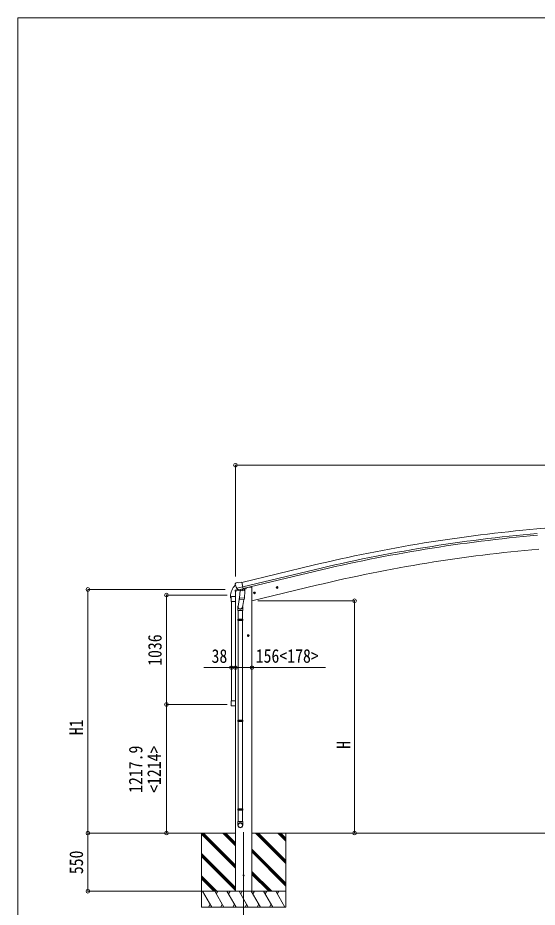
# Model space of a CAD drawing. Units: millimetres at full size, sheet at 1:35. Extents: x -9783 to 9892, y -6828 to 6752.
# Drawn here: x -9783 to -4867, y -1671 to 6752 of the extents above; entities that cross this region are included whole.
import ezdxf
from ezdxf.enums import TextEntityAlignment as Align

# ---------------------------------------------------------------- set-up
doc = ezdxf.new("R2010")
doc.units = ezdxf.units.MM
doc.header["$LTSCALE"] = 35
doc.header["$PDMODE"] = 32
doc.header["$PDSIZE"] = 35
for name, color, linetype, lineweight in [('0-0_0', 7, 'Continuous', 9), ('0-1_本体', 4, 'Continuous', 9), ('0-2_部品', 7, 'Continuous', 9), ('0-8_PARTS2', 2, 'Continuous', 9), ('0-A_寸法', 6, 'Continuous', 9), ('1-0_FRAME', 6, 'Continuous', 9), ('1-1_GLASS', 4, 'Continuous', 9), ('1-2_GLASS_SEAL', 7, 'Continuous', 9), ('1-A', 6, 'Continuous', 9), ('F-0_240', 7, 'Continuous', 9)]:
    doc.layers.add(name, color=color, linetype=linetype, lineweight=lineweight)
doc.styles.add('ＭＳ ゴシック', font='')
doc.styles.get('ＭＳ ゴシック').set_extended_font_data('MS Gothic')

msp = doc.modelspace()

# ---------------------------------------------------------------- linework, layer by layer
at = {"layer": '0-0_0'}
for p, q in [((-7722.94, -968.88), (-8121.61, -968.88)), ((-8044.69, -968.88), (-8044.69, -1668.88)), ((-7722.44, -1300.64), (-8044.69, -978.39)), ((-7722.44, -1286.5), (-8040.05, -968.89)), ((-7722.44, -1272.36), (-8025.91, -968.89)), ((-7722.44, -1088.51), (-7842.07, -968.88)), ((-7722.44, -1074.37), (-7827.93, -968.88)), ((-7722.44, -1060.23), (-7813.79, -968.88)), ((-7566.94, -968.88), (-697.97, -968.88)), ((-7244.69, -1257.89), (-7533.7, -968.88)), ((-7244.69, -1243.75), (-7519.56, -968.88)), ((-7244.69, -1229.61), (-7505.42, -968.88)), ((-7244.69, -1045.76), (-7321.57, -968.88)), ((-7244.69, -1031.62), (-7307.43, -968.88)), ((-7293.28, -968.89), (-7293.29, -968.88)), ((-7244.69, -1017.47), (-7293.27, -968.89)), ((-7244.69, -968.88), (-7244.69, -1668.88)), ((-7722.44, -1484.49), (-8044.69, -1162.24)), ((-7722.44, -1498.63), (-8044.69, -1176.38)), ((-7244.69, -1441.74), (-7566.94, -1119.49)), ((-7244.69, -1455.88), (-7566.94, -1133.63)), ((-7244.69, -1470.02), (-7566.94, -1147.77)), ((-7722.44, -1512.77), (-8044.69, -1190.52)), ((-7379.68, -1518.88), (-7566.94, -1331.62)), ((-7393.82, -1518.88), (-7566.94, -1345.76)), ((-7900.18, -1518.88), (-8044.69, -1374.37)), ((-7914.32, -1518.88), (-8044.69, -1388.51)), ((-7928.46, -1518.88), (-8044.69, -1402.65)), ((-7407.96, -1518.88), (-7566.94, -1359.9)), ((-8044.69, -1518.88), (-7244.69, -1518.88)), ((-7947.8, -1668.88), (-8034.4, -1518.88)), ((-7832.33, -1668.88), (-7918.93, -1518.88)), ((-7888.93, -1518.88), (-7903.93, -1544.86)), ((-7716.86, -1668.88), (-7803.46, -1518.88)), ((-7788.46, -1544.86), (-7773.46, -1518.88)), ((-7601.39, -1668.88), (-7687.99, -1518.88)), ((-7672.99, -1544.86), (-7657.99, -1518.88)), ((-7485.92, -1668.88), (-7572.52, -1518.88)), ((-7557.52, -1544.86), (-7542.52, -1518.88)), ((-7370.45, -1668.88), (-7457.05, -1518.88)), ((-7442.05, -1544.86), (-7427.05, -1518.88)), ((-7254.98, -1668.88), (-7341.58, -1518.88)), ((-7326.58, -1544.86), (-7311.58, -1518.88)), ((-7244.69, -1668.88), (-8044.69, -1668.88)), ((-7962.8, -1642.9), (-7977.8, -1668.88)), ((-7847.33, -1642.9), (-7862.33, -1668.88)), ((-7731.86, -1642.9), (-7746.86, -1668.88)), ((-7616.39, -1642.9), (-7631.39, -1668.88)), ((-7500.92, -1642.9), (-7515.92, -1668.88)), ((-7385.45, -1642.9), (-7400.44, -1668.88))]:
    msp.add_line(p, q, dxfattribs=at)
at = {"layer": '0-1_本体'}
for p, q in [((-4178.91, 1971.5), (-4870.32, 1911.27)), ((-7662.92, 1405.35), (-6987.23, 1567.3)), ((-7652.84, 1363.37), (-6977.17, 1525.32)), ((-7648.91, 1347.01), (-6973.25, 1508.96)), ((-7567.44, 1231.12), (-6956.63, 1377.76)), ((-7567.1, 1361.12), (-7567.1, -1518.88)), ((-7723.1, 1322.15), (-7723.1, -1518.88))]:
    msp.add_line(p, q, dxfattribs=at)
msp.add_lwpolyline([(-7567.1, 1361.12), (-7587.1, 1361.12), (-7620.95, 1353)], dxfattribs=at)
for centre, radius, start, end in [((-3614.48, -12503.95), 14469.82, 94.97901, 103.47901), ((-3614.48, -12503.95), 14426.65, 94.97901, 103.47901), ((-3614.48, -12503.95), 14409.82, 94.97901, 103.47901), ((-3597.06, -12617.05), 14392.42, 95.00113, 103.49889)]:
    msp.add_arc(centre, radius, start, end, dxfattribs=at)
at = {"layer": '0-2_部品'}
for p, q in [((-7724.37, 1389.75), (-7724.1, 1388.6)), ((-7724.37, 1389.75), (-7724.1, 1388.6)), ((-7720.16, 1398.33), (-7724.01, 1392.03)), ((-7720.16, 1398.33), (-7724.01, 1392.03)), ((-7717.06, 1400.58), (-7703.88, 1403.74)), ((-7717.06, 1400.58), (-7703.88, 1403.74)), ((-7710.32, 1349.44), (-7652.81, 1363.25)), ((-7710.32, 1349.44), (-7652.81, 1363.25)), ((-7693.47, 1334.53), (-7709.85, 1349.03)), ((-7693.47, 1334.53), (-7709.85, 1349.03)), ((-7689.32, 1401.06), (-7702.58, 1403.76)), ((-7689.32, 1401.06), (-7702.58, 1403.76)), ((-7689.32, 1401.06), (-7663.39, 1407.29)), ((-7689.32, 1401.06), (-7663.39, 1407.29)), ((-7620.95, 1353.78), (-7620.95, 1350.46)), ((-7620.95, 1353.78), (-7620.95, 1350.46)), ((-7338.64, 1355.06), (-7319.19, 1359.73)), ((-7338.64, 1355.06), (-7319.19, 1359.73)), ((-7334.08, 1362.84), (-7336.21, 1355.64)), ((-7334.08, 1362.84), (-7336.21, 1355.64)), ((-7326.78, 1364.59), (-7334.08, 1362.84)), ((-7326.78, 1364.59), (-7334.08, 1362.84)), ((-7326.58, 1347.67), (-7331.25, 1367.12)), ((-7326.58, 1347.67), (-7331.25, 1367.12)), ((-7321.61, 1359.15), (-7326.78, 1364.59)), ((-7321.61, 1359.15), (-7326.78, 1364.59)), ((-7323.75, 1351.95), (-7321.61, 1359.15)), ((-7323.75, 1351.95), (-7321.61, 1359.15)), ((-7725.5, 1321.42), (-7682.8, 1331.67)), ((-7725.5, 1321.42), (-7682.8, 1331.67)), ((-7725.5, 1328.31), (-7725.5, 1321.42)), ((-7725.5, 1328.31), (-7725.5, 1321.42)), ((-7697, 1337.52), (-7723.2, 1331.23)), ((-7697, 1337.52), (-7723.2, 1331.23)), ((-7683.27, 1265.13), (-7697.79, 1177.36)), ((-7683.27, 1265.13), (-7697.79, 1177.36)), ((-7690.76, 1333.97), (-7683.24, 1335.77)), ((-7690.76, 1333.97), (-7683.24, 1335.77)), ((-7689.92, 1334.07), (-7688.39, 1334.44)), ((-7689.92, 1334.07), (-7688.39, 1334.44)), ((-7688.39, 1334.44), (-7651.69, 1343.25)), ((-7688.39, 1334.44), (-7651.69, 1343.25)), ((-7686.55, 1334.21), (-7686.61, 1333.47)), ((-7686.55, 1334.21), (-7686.61, 1333.47)), ((-7685.85, 1332.43), (-7660.04, 1325.99)), ((-7685.85, 1332.43), (-7660.04, 1325.99)), ((-7678.93, 1327.08), (-7683.61, 1260.25)), ((-7678.93, 1327.08), (-7683.61, 1260.25)), ((-7633.24, 1323.89), (-7678.93, 1327.08)), ((-7633.24, 1323.89), (-7678.93, 1327.08)), ((-7677.16, 1330.26), (-7677.39, 1326.98)), ((-7677.16, 1330.26), (-7677.39, 1326.98)), ((-7657.64, 1341.43), (-7658.66, 1326.82)), ((-7657.64, 1341.43), (-7658.66, 1326.82)), ((-7651.69, 1343.25), (-7650.16, 1343.62)), ((-7651.69, 1343.25), (-7650.16, 1343.62)), ((-7648.61, 1345.72), (-7647.66, 1345.66)), ((-7648.61, 1345.72), (-7647.66, 1345.66)), ((-7647.66, 1345.66), (-7634.35, 1330.34)), ((-7647.66, 1345.66), (-7634.35, 1330.34)), ((-7643.67, 1341.06), (-7624.78, 1345.6)), ((-7643.67, 1341.06), (-7624.78, 1345.6)), ((-7637.92, 1257.05), (-7633.24, 1323.89)), ((-7637.92, 1257.05), (-7633.24, 1323.89)), ((-7634.35, 1330.34), (-7634.79, 1324)), ((-7634.35, 1330.34), (-7634.79, 1324)), ((-7552.46, 1303.31), (-7533.02, 1307.98)), ((-7552.46, 1303.31), (-7533.02, 1307.98)), ((-7547.91, 1311.09), (-7550.04, 1303.89)), ((-7547.91, 1311.09), (-7550.04, 1303.89)), ((-7540.61, 1312.84), (-7547.91, 1311.09)), ((-7540.61, 1312.84), (-7547.91, 1311.09)), ((-7540.41, 1295.92), (-7545.07, 1315.37)), ((-7540.41, 1295.92), (-7545.07, 1315.37)), ((-7535.44, 1307.4), (-7540.61, 1312.84)), ((-7535.44, 1307.4), (-7540.61, 1312.84)), ((-7537.57, 1300.2), (-7535.44, 1307.4)), ((-7537.57, 1300.2), (-7535.44, 1307.4)), ((-7684.47, 1247.78), (-7683.59, 1260.25)), ((-7684.47, 1247.78), (-7683.59, 1260.25)), ((-7684.07, 1246.42), (-7684.07, 1246.42)), ((-7684.07, 1246.42), (-7684.07, 1246.42)), ((-7637.92, 1257.05), (-7683.61, 1260.25)), ((-7637.92, 1257.05), (-7683.61, 1260.25)), ((-7682.62, 1245.64), (-7640.93, 1242.73)), ((-7682.62, 1245.64), (-7640.93, 1242.73)), ((-7644.44, 1242.97), (-7657.08, 1168.04)), ((-7644.44, 1242.97), (-7657.08, 1168.04)), ((-7637.93, 1257.05), (-7638.82, 1244.36)), ((-7637.93, 1257.05), (-7638.82, 1244.36)), ((-7699.94, 1140.2), (-7699.94, 1174.55)), ((-7699.94, 1140.2), (-7699.94, 1174.55)), ((-7653.94, 1140.2), (-7699.94, 1140.2)), ((-7653.94, 1140.2), (-7699.94, 1140.2)), ((-7697.94, 1140.2), (-7697.94, 1057.68)), ((-7697.94, 1140.2), (-7697.94, 1057.68)), ((-7655.94, 1140.2), (-7655.94, 1057.68)), ((-7655.94, 1140.2), (-7655.94, 1057.68)), ((-7653.94, 1174.86), (-7653.94, 1140.2)), ((-7653.94, 1174.86), (-7653.94, 1140.2)), ((-7699.94, 1055.68), (-7698.94, 1057.68)), ((-7699.94, 1055.68), (-7698.94, 1057.68)), ((-7653.94, 1055.68), (-7699.94, 1055.68)), ((-7653.94, 1055.68), (-7699.94, 1055.68)), ((-7653.94, 1047.68), (-7699.94, 1047.68)), ((-7653.94, 1047.68), (-7699.94, 1047.68)), ((-7654.94, 1057.68), (-7698.94, 1057.68)), ((-7654.94, 1057.68), (-7698.94, 1057.68)), ((-7654.94, 1045.68), (-7698.94, 1045.68)), ((-7654.94, 1045.68), (-7698.94, 1045.68)), ((-7697.94, 1045.68), (-7697.94, 101.49)), ((-7697.94, 1045.68), (-7697.94, 101.49)), ((-7655.94, 1045.68), (-7655.94, 101.49)), ((-7655.94, 1045.68), (-7655.94, 101.49)), ((-7653.94, 1055.68), (-7654.94, 1057.68)), ((-7653.94, 1055.68), (-7654.94, 1057.68)), ((-7653.94, 1047.68), (-7654.94, 1045.68)), ((-7653.94, 1047.68), (-7654.94, 1045.68)), ((-7653.94, 1055.68), (-7653.94, 1047.68)), ((-7653.94, 1055.68), (-7653.94, 1047.68)), ((-7591.44, 901.62), (-7611.44, 901.62)), ((-7591.44, 901.62), (-7611.44, 901.62)), ((-7601.44, 909.13), (-7607.94, 905.37)), ((-7601.44, 909.13), (-7607.94, 905.37)), ((-7607.94, 905.37), (-7607.94, 897.87)), ((-7607.94, 905.37), (-7607.94, 897.87)), ((-7607.94, 897.87), (-7601.44, 894.11)), ((-7607.94, 897.87), (-7601.44, 894.11)), ((-7601.44, 891.62), (-7601.44, 911.62)), ((-7601.44, 891.62), (-7601.44, 911.62)), ((-7594.94, 905.37), (-7601.44, 909.13)), ((-7594.94, 905.37), (-7601.44, 909.13)), ((-7699.94, 99.49), (-7698.94, 101.49)), ((-7699.94, 99.49), (-7698.94, 101.49)), ((-7653.94, 99.49), (-7699.94, 99.49)), ((-7653.94, 99.49), (-7699.94, 99.49)), ((-7653.94, 91.49), (-7699.94, 91.49)), ((-7653.94, 91.49), (-7699.94, 91.49)), ((-7654.94, 101.49), (-7698.94, 101.49)), ((-7654.94, 101.49), (-7698.94, 101.49)), ((-7654.94, 89.49), (-7698.94, 89.49)), ((-7654.94, 89.49), (-7698.94, 89.49)), ((-7697.94, 89.49), (-7697.94, -738.43)), ((-7697.94, 89.49), (-7697.94, -738.43)), ((-7655.94, 89.49), (-7655.94, -738.43)), ((-7655.94, 89.49), (-7655.94, -738.43)), ((-7653.94, 99.49), (-7654.94, 101.49)), ((-7653.94, 99.49), (-7654.94, 101.49)), ((-7653.94, 91.49), (-7654.94, 89.49)), ((-7653.94, 91.49), (-7654.94, 89.49)), ((-7653.94, 99.49), (-7653.94, 91.49)), ((-7653.94, 99.49), (-7653.94, 91.49)), ((-7699.94, -740.43), (-7698.94, -738.43)), ((-7699.94, -740.43), (-7698.94, -738.43)), ((-7653.94, -740.43), (-7699.94, -740.43)), ((-7653.94, -740.43), (-7699.94, -740.43)), ((-7653.94, -748.43), (-7699.94, -748.43)), ((-7653.94, -748.43), (-7699.94, -748.43)), ((-7654.94, -738.43), (-7698.94, -738.43)), ((-7654.94, -738.43), (-7698.94, -738.43)), ((-7654.94, -750.43), (-7698.94, -750.43)), ((-7654.94, -750.43), (-7698.94, -750.43)), ((-7697.94, -750.43), (-7697.94, -860.43)), ((-7697.94, -750.43), (-7697.94, -860.43)), ((-7655.94, -750.43), (-7655.94, -860.43)), ((-7655.94, -750.43), (-7655.94, -860.43)), ((-7653.94, -740.43), (-7654.94, -738.43)), ((-7653.94, -740.43), (-7654.94, -738.43)), ((-7653.94, -748.43), (-7654.94, -750.43)), ((-7653.94, -748.43), (-7654.94, -750.43)), ((-7653.94, -740.43), (-7653.94, -748.43)), ((-7653.94, -740.43), (-7653.94, -748.43)), ((-7699.94, -894.58), (-7699.94, -860.43)), ((-7653.94, -860.43), (-7699.94, -860.43)), ((-7699.94, -894.58), (-7699.94, -860.43)), ((-7653.94, -860.43), (-7699.94, -860.43)), ((-7653.94, -894.58), (-7653.94, -860.43)), ((-7653.94, -894.58), (-7653.94, -860.43))]:
    msp.add_line(p, q, dxfattribs=at)
for points in [[(-7710.59, 1350.02), (-7710, 1349.18), (-7709.85, 1349.03)], [(-7710.59, 1350.02), (-7710, 1349.18), (-7709.85, 1349.03)], [(-7657.96, 1341.84), (-7648.23, 1344.18), (-7663.39, 1407.29)], [(-7657.96, 1341.84), (-7648.23, 1344.18), (-7663.39, 1407.29)], [(-7336.21, 1355.64), (-7331.04, 1350.2), (-7323.75, 1351.95)], [(-7336.21, 1355.64), (-7331.04, 1350.2), (-7323.75, 1351.95)], [(-7657.96, 1341.84), (-7658.19, 1341.69), (-7682.96, 1335.74), (-7683.24, 1335.77)], [(-7657.96, 1341.84), (-7658.19, 1341.69), (-7682.96, 1335.74), (-7683.24, 1335.77)], [(-7550.04, 1303.89), (-7544.87, 1298.45), (-7537.57, 1300.2)], [(-7550.04, 1303.89), (-7544.87, 1298.45), (-7537.57, 1300.2)], [(-7699.94, 1055.68), (-7699.94, 1047.68), (-7698.94, 1045.68)], [(-7699.94, 1055.68), (-7699.94, 1047.68), (-7698.94, 1045.68)], [(-7601.44, 894.11), (-7594.94, 897.87), (-7594.94, 905.37)], [(-7601.44, 894.11), (-7594.94, 897.87), (-7594.94, 905.37)], [(-7699.94, 99.49), (-7699.94, 91.49), (-7698.94, 89.49)], [(-7699.94, 99.49), (-7699.94, 91.49), (-7698.94, 89.49)], [(-7699.94, -740.43), (-7699.94, -748.43), (-7698.94, -750.43)], [(-7699.94, -740.43), (-7699.94, -748.43), (-7698.94, -750.43)]]:
    msp.add_lwpolyline(points, dxfattribs=at)
for centre, radius in [((-7328.91, 1357.39), 8.5), ((-7328.91, 1357.39), 8.5), ((-7328.91, 1357.39), 7.7), ((-7328.91, 1357.39), 7.7), ((-7328.91, 1357.39), 6.5), ((-7328.91, 1357.39), 6.5), ((-7542.74, 1305.64), 8.5), ((-7542.74, 1305.64), 8.5), ((-7542.74, 1305.64), 7.7), ((-7542.74, 1305.64), 7.7), ((-7542.74, 1305.64), 6.5), ((-7542.74, 1305.64), 6.5), ((-7601.44, 901.62), 8.5), ((-7601.44, 901.62), 8.5), ((-7601.44, 901.62), 7.7), ((-7601.44, 901.62), 7.7), ((-7601.44, 901.62), 6.5), ((-7601.44, 901.62), 6.5)]:
    msp.add_circle(centre, radius, dxfattribs=at)
at = {"layer": '0-2_部品', "color": 4}
msp.add_circle((-7645.19, -1368.88), 4.5, dxfattribs=at)
msp.add_circle((-7645.19, -1368.88), 4.5, dxfattribs=at)
at = {"layer": '0-2_部品'}
for centre, radius, start, end in [((-7527.29, 1435.85), 202.4, 193.5, 205.09125), ((-7527.29, 1435.85), 202.4, 193.5, 205.09125), ((-7715.89, 1395.71), 5, 103.5, 148.5), ((-7715.89, 1395.71), 5, 103.5, 148.5), ((-7703.18, 1400.82), 3, 78.5, 103.5), ((-7703.18, 1400.82), 3, 78.5, 103.5), ((-7625.95, 1350.46), 5, 283.5, 0), ((-7625.95, 1350.46), 5, 283.5, 0), ((-7722.5, 1328.31), 3, 103.5, 180), ((-7722.5, 1328.31), 3, 103.5, 180), ((-7690.04, 1334.56), 0.5, 248.23754, 283.5), ((-7690.04, 1334.56), 0.5, 248.23754, 283.5), ((-7687.05, 1334.25), 0.5, 356, 103.5), ((-7687.05, 1334.25), 0.5, 356, 103.5), ((-7685.61, 1333.4), 1, 176, 256), ((-7685.61, 1333.4), 1, 176, 256), ((-7659.68, 1326.97), 1.03, 250.03897, 351.96569), ((-7659.68, 1326.97), 1.03, 250.03897, 351.96569), ((-7657.04, 1341.35), 0.604, 100.59842, 172.20595), ((-7657.04, 1341.35), 0.604, 100.59842, 172.20595), ((-7650.28, 1344.11), 0.5, 283.5, 318.76246), ((-7650.28, 1344.11), 0.5, 283.5, 318.76246), ((-7682.52, 1247.61), 1.95, 175.04017, 217.47766), ((-7682.52, 1247.61), 1.95, 175.04017, 217.47766), ((-7682.48, 1247.64), 2, 217.40962, 266), ((-7682.48, 1247.64), 2, 217.40962, 266), ((-7640.79, 1244.72), 2, 266, 349.46843), ((-7640.79, 1244.72), 2, 266, 349.46843)]:
    msp.add_arc(centre, radius, start, end, dxfattribs=at)
for centre, major_axis, ratio, start_param, end_param in [((-7721.45, 1390.46), (-1.57, -2.57), 0.99628, 4.712389, 5.4996506), ((-7721.45, 1390.46), (-1.57, -2.57), 0.99628, 4.712389, 5.4996506), ((-7691.48, 1336.79), (-0.73, -2.92), 0.997631, 5.8041905, 6.6006116), ((-7691.48, 1336.79), (-0.73, -2.92), 0.997631, 5.8041905, 6.6006116), ((-7691.42, 1337.02), (2.63, 3.16), 0.650902, 4.0958226, 4.1686332), ((-7691.42, 1337.02), (2.63, 3.16), 0.650902, 4.0958226, 4.1686332), ((-7691.46, 1336.89), (-0.73, -2.92), 0.997631, 0.3902369, 0.4789948), ((-7691.46, 1336.89), (-0.73, -2.92), 0.997631, 0.3902369, 0.4789948), ((-7676.94, 1174.86), (23, 0), 0.996195, 2.5560258, 6.5663028), ((-7676.94, 1174.86), (23, 0), 0.996195, 2.5560258, 6.5663028), ((-7676.94, 1174.86), (21, 0), 0.996195, 2.9349147, 5.9512394), ((-7676.94, 1174.86), (21, 0), 0.996195, 2.9349147, 5.9512394), ((-7676.94, -892.83), (-23, 0), 0.996195, 3.1415927, 6.2831853), ((-7676.94, -892.83), (-23, 0), 0.996195, 3.1415927, 6.2831853), ((-7676.94, -894.58), (-23, 0), 0.996195, 3.1415927, 6.2831853), ((-7676.94, -894.58), (-23, 0), 0.996195, 3.1415927, 6.2831853), ((-7676.94, -894.58), (0, -23.43), 0.981806, 4.712389, 7.8539816), ((-7676.94, -894.58), (0, -23.43), 0.981806, 4.712389, 7.8539816)]:
    msp.add_ellipse(centre, major_axis=major_axis, ratio=ratio, start_param=start_param, end_param=end_param, dxfattribs=at)
msp.add_ellipse((-7676.94, -894.58), major_axis=(21, 0), ratio=0.996195, dxfattribs=at)
msp.add_ellipse((-7676.94, -894.58), major_axis=(21, 0), ratio=0.996195, dxfattribs=at)
at = {"layer": '0-8_PARTS2'}
msp.add_line((-7645.19, -959.67), (-7645.19, -1809.91), dxfattribs=at)
at = {"layer": '0-A_寸法'}
for p, q in [((-7723.1, 2515.02), (-7723.1, 1460.2)), ((-541.1, 2515.02), (-7723.1, 2515.02)), ((-9118.77, 1337.87), (-7820.52, 1337.87)), ((-9118.77, -968.88), (-9118.77, 1337.87)), ((-8375.97, 1284.98), (-8375.97, 248.98)), ((-6595.62, 1231.12), (-7512.45, 1231.12)), ((-6595.62, -968.88), (-6595.62, 1231.12)), ((-7723.1, 597.89), (-7567.1, 597.89)), ((-7567.1, 597.89), (-6870.95, 597.89)), ((-9118.77, -968.88), (-8263.38, -968.88)), ((-9118.77, -1518.88), (-9118.77, -968.88)), ((-6595.62, -968.88), (-7038.48, -968.88)), ((-9118.77, -1518.88), (-8044.69, -1518.88))]:
    msp.add_line(p, q, dxfattribs=at)
for p in [(-7723.1, 2515.02), (-9118.77, 1337.87), (-6595.62, 1231.12), (-7723.1, 597.89), (-7567.1, 597.89), (-9118.77, -968.88), (-6595.62, -968.88), (-9118.77, -1518.88)]:
    msp.add_point(p, dxfattribs=at)
at = {"layer": '1-0_FRAME'}
for p, q in [((-8375.97, 1284.98), (-7802.43, 1284.98)), ((-7723.1, 597.89), (-8023.1, 597.89)), ((-8375.97, 248.98), (-7802.43, 248.98)), ((-8375.97, -968.88), (-7802.43, -968.88))]:
    msp.add_line(p, q, dxfattribs=at)
for p in [(-8375.97, 1284.98), (-7761.13, 597.89), (-7723.1, 597.89), (-8375.97, 248.98), (-8375.97, -968.88)]:
    msp.add_point(p, dxfattribs=at)
at = {"layer": '1-1_GLASS'}
for p, q in [((-7761.11, 1223.08), (-7761.11, 284.08)), ((-7723.1, 1223.08), (-7723.1, 1092.03)), ((-7723.1, 284.08), (-7723.1, 1092.03))]:
    msp.add_line(p, q, dxfattribs=at)
at = {"layer": '1-2_GLASS_SEAL'}
for p, q in [((-7769.61, 1271.57), (-7769.61, 1259.82)), ((-7762.35, 1266.58), (-7762.35, 1259.82)), ((-7762.11, 1223.08), (-7762.11, 1266.78)), ((-7756.61, 1272.28), (-7727.61, 1272.28)), ((-7756.35, 1272.58), (-7723.1, 1272.58)), ((-7722.11, 1266.78), (-7722.11, 1223.08)), ((-7769.11, 1259.32), (-7762.85, 1259.32)), ((-7722.11, 1223.08), (-7762.11, 1223.08)), ((-7762.11, 284.08), (-7762.11, 240.38)), ((-7722.11, 284.08), (-7762.11, 284.08)), ((-7722.11, 240.38), (-7722.11, 284.08)), ((-7756.61, 234.88), (-7727.61, 234.88))]:
    msp.add_line(p, q, dxfattribs=at)
for centre, radius, start, end in [((-7617.35, 1271.57), 152.26, 135.14293, 180), ((-7720.86, 1373.6), 6.95, 95.39711, 129.45641), ((-7756.35, 1266.58), 6, 90, 180), ((-7756.61, 1266.78), 5.5, 90, 180), ((-7727.61, 1266.78), 5.5, 0, 90), ((-7769.11, 1259.82), 0.5, 180, 270), ((-7762.85, 1259.82), 0.5, 270, 0), ((-7756.61, 240.38), 5.5, 180, 270), ((-7727.61, 240.38), 5.5, 270, 0)]:
    msp.add_arc(centre, radius, start, end, dxfattribs=at)
at = {"layer": '1-A'}
for p, q in [((-7723.1, 597.89), (-7761.13, 597.89)), ((-8375.97, -968.88), (-8375.97, 248.98))]:
    msp.add_line(p, q, dxfattribs=at)
at = {"layer": 'F-0_240', "color": 5}
for q in [(-9783.03, -6828.1), (9396.97, 6751.9)]:
    msp.add_line((-9783.03, 6751.9), q, dxfattribs=at)

# ---------------------------------------------------------------- texts
at = {"layer": '0-A_寸法', "color": 7, "style": 'ＭＳ ゴシック', "width": 0.85}
msp.add_text('156<178>', height=129, dxfattribs=at).set_placement((-7531.1, 605.89), align=Align.BOTTOM_LEFT)
for s, p in [('H1', (-9126.77, -41.5)), ('H', (-6595.62, -170.88)), ('550', (-9126.77, -1357.88))]:
    msp.add_text(s, height=129, rotation=90, dxfattribs=at).set_placement(p, align=Align.BOTTOM_LEFT)
at = {"layer": '1-0_FRAME', "color": 7, "style": 'ＭＳ ゴシック', "width": 0.85}
for s, p in [('1036', (-8382.97, 614.98)), ('1217.9', (-8564.32, -587.95)), ('<1214>', (-8389.84, -587.95))]:
    msp.add_text(s, height=129, rotation=90, dxfattribs=at).set_placement(p, align=Align.BOTTOM_LEFT)
msp.add_text('38', height=129, dxfattribs=at).set_placement((-7949.1, 604.89), align=Align.BOTTOM_LEFT)

doc.saveas('drawing.dxf')
